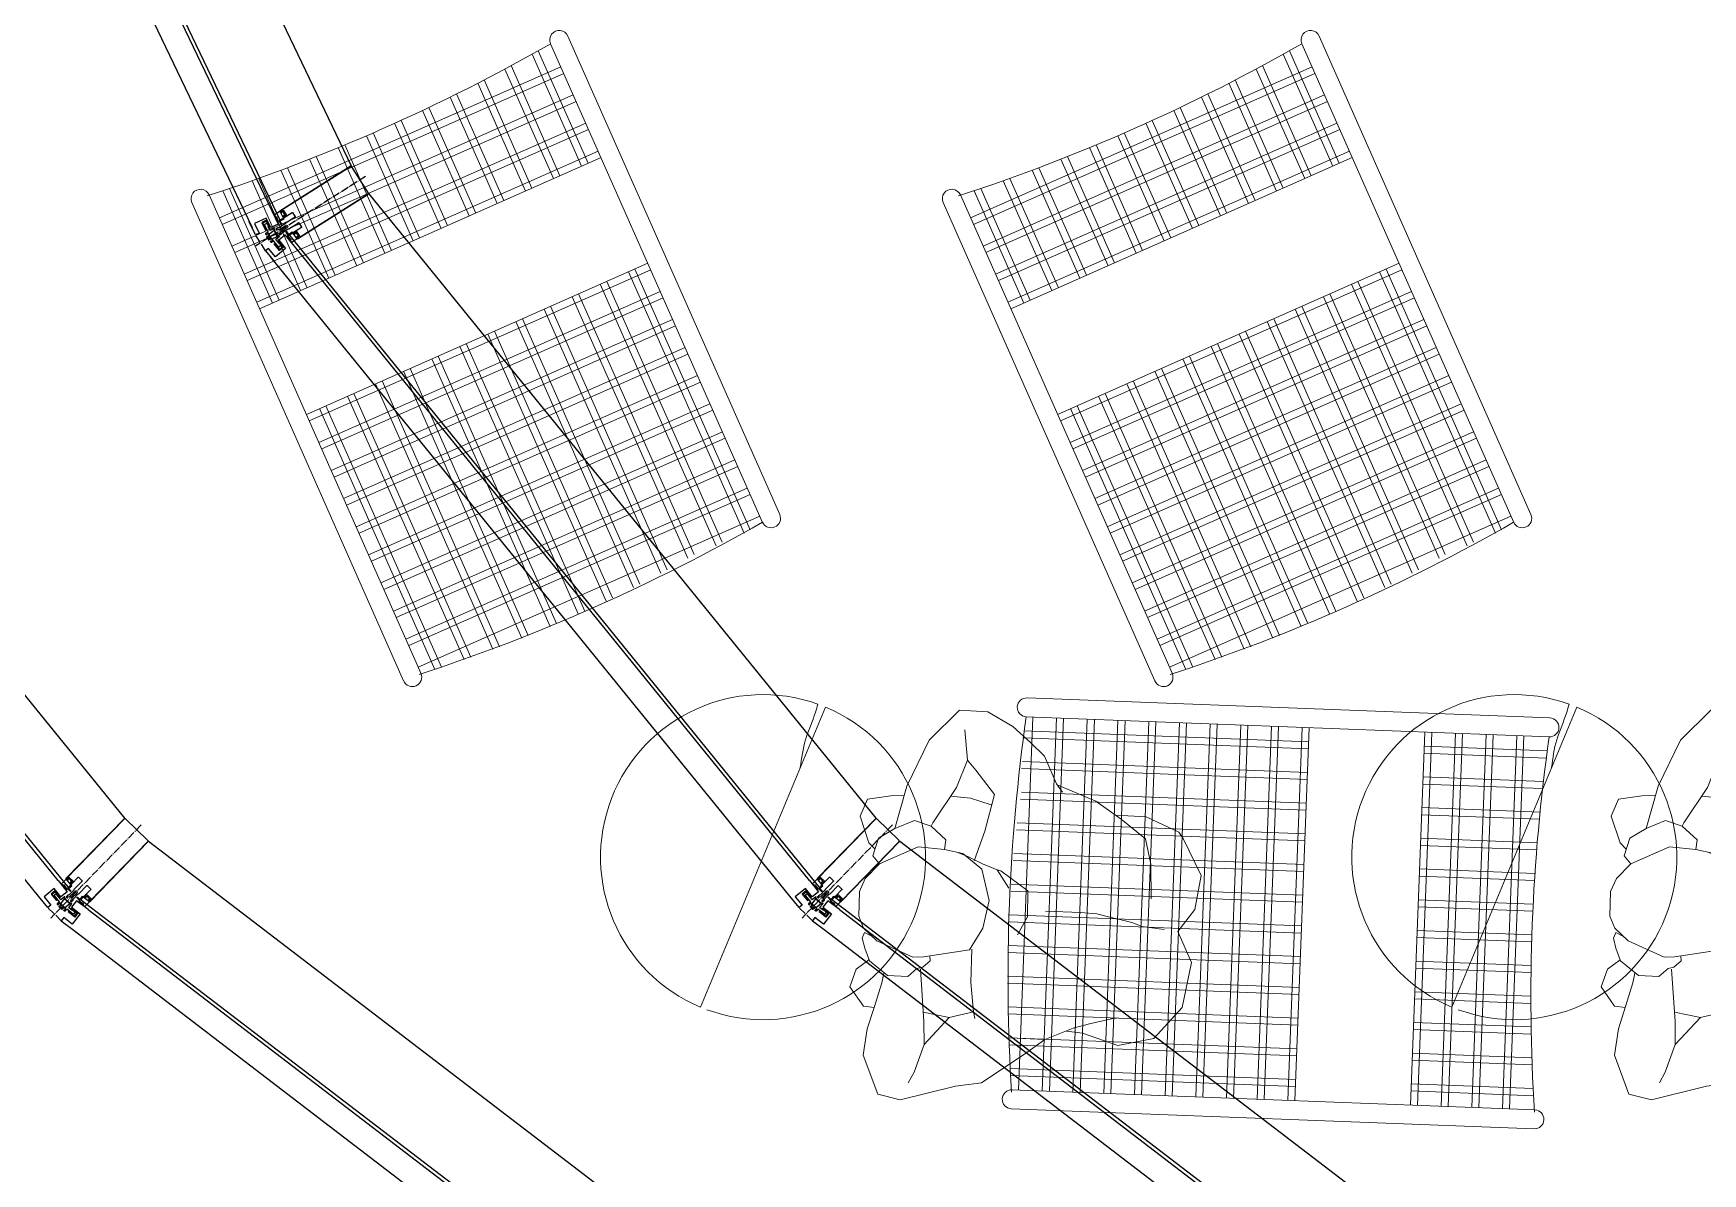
# Model space of a CAD drawing. Header units: millimetres. Extents: x 5429406 to 5440208, y -620941 to -619789.
# Drawn here: x 5429870.4 to 5430127.2, y -620697.6 to -620522.2 of the extents above; entities that cross this region are included whole.
import ezdxf

# ---------------------------------------------------------------- set-up
doc = ezdxf.new("R2010")
doc.units = ezdxf.units.MM
doc.header["$LTSCALE"] = 0.05
doc.linetypes.add('ACAD_ISO04W100', pattern=[30, 24, -3, 0, -3])
for name, color, linetype in [('aksoy_aks', 1, 'ACAD_ISO04W100'), ('aksoy_aksesuar', 31, 'Continuous'), ('aksoy_cam', 4, 'Continuous'), ('aksoy_profil', 40, 'Continuous'), ('N_Kes-Profil', 52, 'Continuous'), ('N_Mlz-Fitil', 10, 'Continuous')]:
    doc.layers.add(name, color=color, linetype=linetype)
for name, color, linetype, lineweight in [('aksoy_bant', 1, 'Continuous', 5), ('TEFRIS', 251, 'Continuous', 9), ('tefriş', 45, 'Continuous', 18)]:
    doc.layers.add(name, color=color, linetype=linetype, lineweight=lineweight)

# ---------------------------------------------------------------- blocks, each defined once
blk = doc.blocks.new('A$C7E651983')
at = {"layer": 'aksoy_aksesuar'}
for p, q in [((-14.8, 4.3), (-14.8, 0.5)), ((-9.8, 4.6), (-14.5, 4.6)), ((-14.5, 0.2), (-1.9, 0.2)), ((-9.1, 4.1), (-9.4, 4.5)), ((-2.9, 4.1), (-9.1, 4.1)), ((-2.7, 11.3), (-2.7, 4.3)), ((-2.1, 11.5), (-2.5, 11.5)), ((-1.9, 10.9), (-1.9, 11.3)), ((9.3, 10.7), (-1.7, 10.7)), ((-1.7, 0), (-1.7, -4)), ((-0.2, -3.1), (-0.2, 0)), ((0, 0.2), (7.6, 0.2)), ((7.8, 0), (7.8, -3.1)), ((9.3, -4), (9.3, 0)), ((9.5, 11.3), (9.5, 10.9)), ((9.5, 0.2), (10.1, 0.2)), ((10.1, 11.5), (9.7, 11.5)), ((10.3, 0.4), (10.3, 11.3)), ((-1.4, -4.3), (-1.2, -4.3)), ((-1.2, -4.3), (0.3, -4.3)), ((0.6, -3.1), (-0.2, -3.1)), ((0.6, -4), (0.6, -3.1)), ((7.8, -3.1), (7, -3.1)), ((7, -3.1), (7, -4)), ((7.3, -4.3), (8.8, -4.3)), ((8.8, -4.3), (9, -4.3))]:
    blk.add_line(p, q, dxfattribs=at)
for centre, radius, start, end in [((-14.5, 4.3), 0.3, 90, 180), ((-14.5, 0.5), 0.3, 180, 270), ((-9.8, 4.1), 0.5, 45, 90), ((-2.9, 4.3), 0.2, 270, 0), ((-2.5, 11.3), 0.2, 90, 180), ((-2.1, 11.3), 0.2, 0, 90), ((-1.7, 10.9), 0.2, 180, 270), ((-1.9, 0), 0.2, 0, 90), ((0, 0), 0.2, 90, 180), ((7.6, 0), 0.2, 0, 90), ((9.3, 10.9), 0.2, 270, 0), ((9.5, 0), 0.2, 90, 180), ((9.7, 11.3), 0.2, 90, 180), ((10.1, 11.3), 0.2, 0, 90), ((10.1, 0.4), 0.2, 270, 0), ((-1.4, -4), 0.3, 180, 270), ((0.3, -4), 0.3, 270, 0), ((7.3, -4), 0.3, 180, 270), ((9, -4), 0.3, 270, 0)]:
    blk.add_arc(centre, radius, start, end, dxfattribs=at)
blk = doc.blocks.new('A$C1CF42471')
at = {"layer": 'aksoy_bant', "elevation": 0}
for points in [[(16.5, -9.3), (5, -12.9), (4.7, -11.9), (16.2, -8.4)], [(13.7, -17.5), (6.1, -19.8), (5.8, -18.9), (13.4, -16.6)]]:
    blk.add_lwpolyline(points, close=True, dxfattribs=at)
at = {"layer": 'aksoy_cam'}
blk.add_lwpolyline([(21.5, 6.6), (0, 0), (3.8, -12.2), (19.5, -7.3), (25.4, -26.4), (9.7, -31.3), (11.4, -37), (32.9, -30.4)], dxfattribs=at)
at = {"layer": 'N_Kes-Profil', "elevation": 0}
blk.add_lwpolyline([(15.8, -10.6), (4.4, -14.1), (4.1, -13.1), (16.5, -9.3), (18.8, -16.9), (6.4, -20.8), (6.1, -19.8), (17.6, -16.3)], close=True, dxfattribs=at)
at = {"layer": 'aksoy_cam', "extrusion": (0, 0, -1), "zscale": -0.9999999999999998, "rotation": 342.8183150884626}
blk.add_blockref('A$C7E651983', (0.1, -20.7), dxfattribs=at)
blk = doc.blocks.new('insanplanoturan2')
for p, q in [((-4.35, 28), (-8.09, 30.21)), ((-1.54, 25.72), (-5.35, 20.45)), ((-3.59, 26.87), (-4.35, 28)), ((1.11, 27.39), (-1.54, 25.72)), ((3.27, 27.84), (1.11, 27.39)), ((7, 27.12), (3.27, 27.84)), ((8.63, 26), (7, 27.12)), ((10.14, 23.59), (8.63, 26)), ((10.17, 25.88), (9.26, 25.73)), ((9.26, 25.73), (9.56, 24.52)), ((11.6, 25.19), (10.17, 25.88)), ((13.24, 24.16), (15.05, 25.76)), ((15.05, 25.76), (17.91, 26.13)), ((17.91, 26.13), (20.4, 23.48)), ((11.39, 17.65), (10.14, 23.59)), ((13.37, 24.07), (11.6, 25.19)), ((14.98, 20.87), (13.37, 24.07)), ((20.4, 23.48), (20.2, 21.81)), ((14.48, 17.79), (14.98, 20.87)), ((16.27, 21.48), (14.74, 21.5)), ((14.98, 20.87), (14.98, 20.87)), ((20.07, 21.81), (16.27, 21.48)), ((23.66, 22.17), (20.07, 21.81)), ((27.76, 21.89), (23.66, 22.17)), ((33.11, 18.44), (27.76, 21.89)), ((-27.28, 18.74), (-27.93, 14.41)), ((-27.28, 18.74), (-27.28, 18.74)), ((-5.35, 20.45), (-5.85, 16.43)), ((33.27, 14.87), (33.11, 18.44)), ((-19.98, 15.91), (-24.48, 17.29)), ((-18.79, 14.34), (-19.98, 15.91)), ((-14.03, 17.26), (-14.37, 14.2)), ((-5.85, 16.43), (-5.83, 13.53)), ((8.41, 9.37), (10.99, 16.09)), ((10.99, 16.09), (11.39, 17.65)), ((11.39, 14.95), (12.59, 15.84)), ((12.59, 15.84), (12.97, 16.66)), ((12.94, 16.13), (20.72, 13.88)), ((12.97, 16.66), (14.48, 17.79)), ((-27.93, 14.41), (-26.55, 10.2)), ((-15.71, 10.73), (-18.79, 14.34)), ((-14.37, 14.2), (-14.05, 10.87)), ((-5.85, 14.49), (-5.54, 12.71)), ((-5.83, 13.53), (-4.08, 10.14)), ((11.39, 14.95), (10.64, 15.16)), ((19.31, 14.28), (19.29, 10.2)), ((19.29, 10.2), (24.16, 13.11)), ((20.72, 13.88), (24.16, 13.11)), ((24.16, 13.11), (28.65, 13.7)), ((28.65, 13.7), (30.45, 14.23)), ((29.4, 7.03), (33.27, 14.87)), ((-15.71, 10.73), (-9.91, 10.95)), ((-9.91, 10.95), (-5.08, 11.6)), ((-5.54, 12.71), (-4.92, 10.26)), ((-26.55, 10.2), (-24.71, 6.99)), ((-4.92, 10.26), (-4.51, 7.82)), ((-4.51, 7.82), (-2.1, 5.49)), ((-4.51, 7.82), (-4.46, 7.27)), ((-4.08, 10.14), (0.35, 8.04)), ((0.35, 8.04), (4.73, 8.08)), ((4.73, 8.08), (8.41, 9.37)), ((8.28, 9.05), (13.28, 8.1)), ((13.28, 8.1), (17.61, 6.77)), ((17.61, 6.77), (19.29, 10.2)), ((-24.71, 6.99), (-23.11, 4.46)), ((-4.46, 7.27), (-2.36, 2.53)), ((17.61, 6.77), (18.58, 6.35)), ((28.03, 3.22), (29.4, 7.03)), ((-23.11, 4.46), (-19.37, 1.75)), ((1.56, 1.75), (4.62, 2.65)), ((22.01, -2.61), (28.03, 3.22)), ((-19.37, 1.75), (-18.3, 0.57)), ((-19.26, 1.62), (-18.03, -4.75)), ((-2.36, 2.53), (1.56, 1.75)), ((0.13, -0.8), (-0.81, -6.09)), ((20, -1.56), (19.46, -4.88)), ((-18.03, -4.75), (-16.17, -9.13)), ((19.46, -4.88), (16.82, -8.79)), ((19.46, -4.88), (22.01, -2.61)), ((-0.81, -6.09), (-1.17, -8.58)), ((-16.62, -8.22), (-17.35, -12.82)), ((-16.17, -9.13), (-14.03, -13.42)), ((-1.17, -8.58), (-1.05, -10.85)), ((16.82, -8.79), (15.63, -11.06)), ((17.24, -10.34), (17.46, -7.85)), ((-17.35, -12.82), (-16.11, -18.21)), ((-1.05, -10.85), (-1.05, -12.66)), ((-1.05, -12.66), (-1.01, -14.11)), ((15.63, -11.06), (14.16, -14.24)), ((17.93, -16.07), (17.24, -10.34)), ((-14.03, -13.42), (-10.4, -15.06)), ((-10.4, -15.06), (-5.21, -16.27)), ((-1.01, -14.11), (-0.73, -15.8)), ((14.16, -14.24), (13.76, -15.31)), ((-0.73, -15.8), (-0.99, -19.23)), ((15.74, -21.26), (17.93, -16.07)), ((-16.11, -18.21), (-15.32, -19.11)), ((-15.32, -19.11), (-10.35, -22.99)), ((-10.35, -22.99), (-5, -23.15)), ((-5, -23.15), (-1.15, -21.36)), ((-1.15, -21.36), (3.07, -24.4)), ((10.13, -24.5), (15.74, -21.26)), ((3.07, -24.4), (10.13, -24.5))]:
    blk.add_line(p, q)
for points in [[(-8.09, 30.21), (-10.88, 29.66), (-12.15, 26.27), (-12.64, 24.24)], [(-1.54, 25.72), (-2.54, 26.97), (-5.37, 26.69), (-7.35, 24.57), (-9.19, 21.89), (-8.9, 19.21), (-7.35, 16.52), (-5.85, 16.43)], [(-27.28, 18.74), (-21.76, 22.31), (-14.13, 24.15), (-7.35, 24.57)], [(-19.98, 15.91), (-15.55, 16.66), (-9.47, 19.07), (-8.9, 19.21)]]:
    blk.add_lwpolyline(points)
blk = doc.blocks.new('xccxc')
at = {"rotation": 180}
blk.add_blockref('insanplanoturan2', (220488.91, -31825.14), dxfattribs=at)

msp = doc.modelspace()

# ---------------------------------------------------------------- linework, layer by layer
at = {"color": 8, "transparency": 33554541}
for p, q in [((5429908.32, -620549.55), (5429908.31, -620549.54)), ((5429908.32, -620549.55), (5429908.31, -620549.54)), ((5429908.32, -620549.55), (5429908.34, -620549.53)), ((5429908.32, -620549.55), (5429908.34, -620549.53)), ((5429908.32, -620549.55), (5429908.32, -620549.54)), ((5429908.32, -620549.55), (5429908.32, -620549.54)), ((5429908.33, -620549.57), (5429908.32, -620549.55)), ((5429908.33, -620549.57), (5429908.32, -620549.55)), ((5429875.42, -620652.25), (5429875.4, -620652.25)), ((5429875.42, -620652.25), (5429875.4, -620652.25)), ((5429875.41, -620652.25), (5429875.43, -620652.22)), ((5429875.41, -620652.25), (5429875.43, -620652.22)), ((5429875.41, -620652.25), (5429875.41, -620652.24)), ((5429875.41, -620652.25), (5429875.41, -620652.24)), ((5429875.43, -620652.27), (5429875.41, -620652.25)), ((5429875.43, -620652.27), (5429875.41, -620652.25)), ((5429990.98, -620652.25), (5429990.97, -620652.25)), ((5429990.98, -620652.25), (5429990.97, -620652.25)), ((5429990.98, -620652.25), (5429991, -620652.22)), ((5429990.98, -620652.25), (5429991, -620652.22)), ((5429990.98, -620652.25), (5429990.98, -620652.24)), ((5429990.98, -620652.25), (5429990.98, -620652.24)), ((5429991, -620652.27), (5429990.98, -620652.25)), ((5429991, -620652.27), (5429990.98, -620652.25)), ((5429878.97, -620655.71), (5429879, -620655.73)), ((5429878.99, -620655.73), (5429879, -620655.73)), ((5429879, -620655.73), (5429879.02, -620655.71)), ((5429879, -620655.72), (5429879, -620655.74)), ((5429994.54, -620655.71), (5429994.56, -620655.73)), ((5429994.55, -620655.73), (5429994.57, -620655.73)), ((5429994.56, -620655.73), (5429994.58, -620655.71)), ((5429994.56, -620655.72), (5429994.56, -620655.74))]:
    msp.add_line(p, q, dxfattribs=at)
for centre in [(5429908.32, -620549.55), (5429908.32, -620549.55), (5429875.41, -620652.25), (5429875.41, -620652.25), (5429990.98, -620652.25), (5429990.98, -620652.25), (5429879, -620655.73), (5429994.56, -620655.73)]:
    msp.add_circle(centre, 0.005, dxfattribs=at)
at = {"layer": 'aksoy_aks', "transparency": 33554541}
for p, q in [((5429921.48, -620544.17), (5429904.61, -620554.86)), ((5429886.96, -620643.95), (5429873.04, -620658.27)), ((5430002.52, -620643.95), (5429988.61, -620658.27))]:
    msp.add_line(p, q, dxfattribs=at)
at = {"layer": 'aksoy_aks', "color": 8, "transparency": 33554541}
for p, q in [((5429906.09, -620555.63), (5429904.54, -620553.18)), ((5429874.66, -620658.68), (5429872.59, -620656.66)), ((5429990.23, -620658.68), (5429988.15, -620656.66))]:
    msp.add_line(p, q, dxfattribs=at)
at = {"layer": 'aksoy_cam', "transparency": 33554541}
for p, q in [((5429852.78, -620436.15), (5429907.07, -620549.48)), ((5429849.29, -620437.82), (5429904, -620552.05)), ((5429874.18, -620652.47), (5429794.95, -620554.93)), ((5429989.74, -620652.47), (5429910.52, -620554.93)), ((5429871.17, -620654.92), (5429791.31, -620556.6)), ((5429986.73, -620654.92), (5429906.88, -620556.6)), ((5429878.81, -620656.97), (5429978.61, -620733.33)), ((5429994.37, -620656.97), (5430094.17, -620733.33)), ((5429876.45, -620660.05), (5429977.04, -620737.02)), ((5429992.02, -620660.05), (5430092.61, -620737.02))]:
    msp.add_line(p, q, dxfattribs=at)
at = {"layer": 'aksoy_profil', "transparency": 33554541}
for points in [[(5429865.83, -620430.98), (5429919.27, -620542.55), (5429908.3, -620549.5), (5429908.9, -620550.76), (5429908.36, -620551.02), (5429852.39, -620434.17), (5429852.93, -620433.91), (5429853.54, -620435.17)], [(5429884.43, -620642.89), (5429806.43, -620546.86), (5429795.46, -620553.81), (5429794.58, -620552.72), (5429794.11, -620553.1), (5429875.8, -620653.67), (5429876.26, -620653.29), (5429875.38, -620652.21)], [(5430000, -620642.89), (5429922, -620546.86), (5429911.02, -620553.81), (5429910.14, -620552.72), (5429909.68, -620553.1), (5429991.36, -620653.67), (5429991.83, -620653.29), (5429990.94, -620652.21)], [(5429888.09, -620646.44), (5429986.34, -620721.62), (5429979.71, -620732.79), (5429980.82, -620733.64), (5429980.46, -620734.12), (5429877.56, -620655.39), (5429877.92, -620654.91), (5429879.04, -620655.76)], [(5430003.65, -620646.44), (5430101.9, -620721.62), (5430095.28, -620732.79), (5430096.39, -620733.64), (5430096.02, -620734.12), (5429993.13, -620655.39), (5429993.49, -620654.91), (5429994.6, -620655.76)]]:
    msp.add_lwpolyline(points, close=True, dxfattribs=at)
at = {"layer": 'N_Kes-Profil', "transparency": 33554541}
for points in [[(5429908.15, -620552.09, -0.267949), (5429908.12, -620552.09), (5429908.04, -620552.05, 0.267949), (5429908.01, -620552.05), (5429907.7, -620552.25, 0.414214), (5429907.69, -620552.29), (5429907.75, -620552.39, 0.198912), (5429907.77, -620552.4), (5429907.84, -620552.42, 0.249568), (5429907.87, -620552.41, 0.414214), (5429907.88, -620552.37), (5429907.85, -620552.33, -0.414214), (5429907.86, -620552.28), (5429907.95, -620552.23), (5429908.18, -620552.35, 0.267949), (5429908.21, -620552.35), (5429908.29, -620552.3), (5429908.3, -620552.26), (5429908.34, -620552.27), (5429908.42, -620552.21), (5429908.43, -620552.17), (5429908.47, -620552.18), (5429908.56, -620552.13), (5429908.57, -620552.09), (5429908.61, -620552.1), (5429908.69, -620552.04), (5429908.7, -620552), (5429908.74, -620552.01), (5429908.82, -620551.96), (5429908.83, -620551.92), (5429908.88, -620551.93), (5429908.96, -620551.87), (5429908.97, -620551.83), (5429909.01, -620551.84), (5429909.09, -620551.79), (5429909.1, -620551.75), (5429909.14, -620551.76), (5429909.22, -620551.71, -1.018263), (5429909.41, -620552.04), (5429909.41, -620552.08), (5429909.36, -620552.07), (5429909.28, -620552.12), (5429909.27, -620552.16), (5429909.23, -620552.15), (5429909.15, -620552.21), (5429909.14, -620552.25), (5429909.1, -620552.24), (5429909.01, -620552.29), (5429909, -620552.33), (5429908.96, -620552.32), (5429908.88, -620552.38), (5429908.87, -620552.42), (5429908.83, -620552.41), (5429908.74, -620552.46), (5429908.73, -620552.5), (5429908.69, -620552.49), (5429908.61, -620552.55), (5429908.6, -620552.59), (5429908.56, -620552.58), (5429908.47, -620552.63), (5429908.47, -620552.67), (5429908.42, -620552.66), (5429908.4, -620552.68), (5429908.41, -620552.95), (5429908.32, -620553.01, -0.414214), (5429908.28, -620553), (5429908.25, -620552.96, 0.414214), (5429908.21, -620552.95, 0.26896), (5429908.19, -620552.97), (5429908.18, -620553.05, 0.198912), (5429908.18, -620553.07), (5429908.24, -620553.17, 0.414214), (5429908.28, -620553.18), (5429908.6, -620552.98, 0.267949), (5429908.61, -620552.95), (5429908.61, -620552.86, -0.267949), (5429908.62, -620552.83), (5429909.57, -620552.23, -0.414214), (5429909.6, -620552.24), (5429909.61, -620552.25, 0.414214), (5429909.64, -620552.26), (5429911.16, -620551.29, -0.414214), (5429911.21, -620551.3), (5429911.63, -620551.97, -0.414214), (5429911.62, -620552.01), (5429910.4, -620552.78, 0.414214), (5429910.39, -620552.82), (5429910.49, -620552.98, 0.198912), (5429910.51, -620553), (5429910.58, -620553.01, 0.198912), (5429910.61, -620553.01, 0.501408), (5429910.62, -620552.96), (5429910.57, -620552.89, -0.414214), (5429910.58, -620552.85), (5429910.85, -620552.67, -0.414214), (5429910.9, -620552.68), (5429911.32, -620553.35, -0.414214), (5429911.31, -620553.39), (5429911.04, -620553.56, -0.414214), (5429911, -620553.55), (5429910.95, -620553.48, 0.414214), (5429910.91, -620553.47, 0.26896), (5429910.89, -620553.49), (5429910.87, -620553.56, 0.198912), (5429910.88, -620553.59), (5429910.98, -620553.75, 0.414214), (5429911.02, -620553.75), (5429921.89, -620546.87, 0.414214), (5429921.92, -620546.73), (5429919.35, -620542.68, 0.414214), (5429919.22, -620542.65), (5429908.34, -620549.53, 0.407095), (5429908.33, -620549.57), (5429908.43, -620549.73, 0.198912), (5429908.45, -620549.74), (5429908.52, -620549.76, 0.198912), (5429908.55, -620549.76, 0.501408), (5429908.56, -620549.71), (5429908.52, -620549.63, -0.414214), (5429908.52, -620549.59), (5429908.79, -620549.42, -0.414214), (5429908.84, -620549.43), (5429909.26, -620550.1, -0.414214), (5429909.25, -620550.14), (5429908.98, -620550.31, -0.414214), (5429908.94, -620550.3), (5429908.89, -620550.23, 0.414214), (5429908.85, -620550.22, 0.26896), (5429908.83, -620550.24), (5429908.81, -620550.31, 0.198912), (5429908.82, -620550.33), (5429908.92, -620550.49, 0.414214), (5429908.96, -620550.5), (5429910.17, -620549.73, -0.414214), (5429910.22, -620549.74), (5429910.64, -620550.41, -0.414214), (5429910.63, -620550.45), (5429909.1, -620551.42, 0.702574), (5429909.1, -620551.45, -0.557595), (5429909.1, -620551.49)], [(5429875.84, -620654.76, -0.267949), (5429875.81, -620654.77), (5429875.72, -620654.74, 0.267949), (5429875.69, -620654.75), (5429875.44, -620655.02, 0.414214), (5429875.44, -620655.06), (5429875.52, -620655.14, 0.198912), (5429875.54, -620655.15), (5429875.62, -620655.15, 0.249568), (5429875.64, -620655.14, 0.414214), (5429875.64, -620655.09), (5429875.61, -620655.06, -0.414214), (5429875.61, -620655.02), (5429875.68, -620654.94), (5429875.93, -620655, 0.267949), (5429875.96, -620654.99), (5429876.02, -620654.93), (5429876.02, -620654.89), (5429876.07, -620654.89), (5429876.13, -620654.82), (5429876.13, -620654.77), (5429876.18, -620654.77), (5429876.24, -620654.7), (5429876.24, -620654.66), (5429876.29, -620654.66), (5429876.36, -620654.59), (5429876.36, -620654.55), (5429876.4, -620654.55), (5429876.47, -620654.47), (5429876.47, -620654.43), (5429876.51, -620654.43), (5429876.58, -620654.36), (5429876.58, -620654.32), (5429876.62, -620654.32), (5429876.69, -620654.25), (5429876.69, -620654.2), (5429876.73, -620654.2), (5429876.79, -620654.14, -1.018263), (5429877.06, -620654.41), (5429877.06, -620654.45), (5429877.02, -620654.45), (5429876.95, -620654.52), (5429876.95, -620654.57), (5429876.91, -620654.57), (5429876.84, -620654.64), (5429876.84, -620654.68), (5429876.79, -620654.68), (5429876.73, -620654.75), (5429876.73, -620654.8), (5429876.68, -620654.8), (5429876.61, -620654.87), (5429876.62, -620654.91), (5429876.57, -620654.91), (5429876.5, -620654.98), (5429876.5, -620655.02), (5429876.46, -620655.02), (5429876.39, -620655.1), (5429876.39, -620655.14), (5429876.35, -620655.14), (5429876.28, -620655.21), (5429876.28, -620655.25), (5429876.24, -620655.25), (5429876.22, -620655.27), (5429876.3, -620655.54), (5429876.22, -620655.61, -0.414214), (5429876.18, -620655.62), (5429876.14, -620655.58, 0.414214), (5429876.1, -620655.58, 0.26896), (5429876.09, -620655.61), (5429876.09, -620655.68, 0.198912), (5429876.1, -620655.7), (5429876.18, -620655.79, 0.414214), (5429876.23, -620655.78), (5429876.48, -620655.52, 0.267949), (5429876.49, -620655.49), (5429876.47, -620655.4, -0.267949), (5429876.47, -620655.37), (5429877.26, -620654.56, -0.414214), (5429877.29, -620654.56), (5429877.3, -620654.58, 0.414214), (5429877.33, -620654.58), (5429878.59, -620653.28, -0.414214), (5429878.63, -620653.28), (5429879.2, -620653.83, -0.414214), (5429879.2, -620653.87), (5429878.19, -620654.91, 0.414214), (5429878.19, -620654.95), (5429878.33, -620655.08, 0.198912), (5429878.35, -620655.09), (5429878.42, -620655.09, 0.198912), (5429878.44, -620655.08, 0.501408), (5429878.45, -620655.03), (5429878.38, -620654.97, -0.414214), (5429878.38, -620654.93), (5429878.61, -620654.7, -0.414214), (5429878.65, -620654.7), (5429879.22, -620655.25, -0.414214), (5429879.22, -620655.29), (5429878.99, -620655.52, -0.414214), (5429878.95, -620655.52), (5429878.89, -620655.46, 0.414214), (5429878.84, -620655.46, 0.26896), (5429878.83, -620655.48), (5429878.83, -620655.56, 0.198912), (5429878.84, -620655.58), (5429878.97, -620655.71, 0.414214), (5429879.02, -620655.71), (5429887.98, -620646.48, 0.414214), (5429887.98, -620646.34), (5429884.54, -620642.99, 0.414214), (5429884.4, -620642.99), (5429875.43, -620652.23, 0.407095), (5429875.43, -620652.27), (5429875.57, -620652.4, 0.198912), (5429875.59, -620652.41), (5429875.66, -620652.41, 0.198912), (5429875.68, -620652.4, 0.501408), (5429875.69, -620652.35), (5429875.62, -620652.29, -0.414214), (5429875.62, -620652.24), (5429875.85, -620652.01, -0.414214), (5429875.89, -620652.01), (5429876.45, -620652.56, -0.414214), (5429876.45, -620652.61), (5429876.23, -620652.84, -0.414214), (5429876.19, -620652.84), (5429876.12, -620652.77, 0.414214), (5429876.08, -620652.77, 0.26896), (5429876.07, -620652.8), (5429876.07, -620652.87, 0.198912), (5429876.08, -620652.9), (5429876.21, -620653.03, 0.414214), (5429876.26, -620653.03), (5429877.26, -620651.99, -0.414214), (5429877.3, -620651.99), (5429877.87, -620652.54, -0.414214), (5429877.87, -620652.59), (5429876.61, -620653.88, 0.702574), (5429876.62, -620653.92, -0.557595), (5429876.63, -620653.95)], [(5429991.41, -620654.76, -0.267949), (5429991.38, -620654.77), (5429991.29, -620654.74, 0.267949), (5429991.26, -620654.75), (5429991, -620655.02, 0.414214), (5429991, -620655.06), (5429991.09, -620655.14, 0.198912), (5429991.11, -620655.15), (5429991.18, -620655.15, 0.249568), (5429991.21, -620655.14, 0.414214), (5429991.21, -620655.09), (5429991.17, -620655.06, -0.414214), (5429991.17, -620655.02), (5429991.25, -620654.94), (5429991.5, -620655, 0.267949), (5429991.53, -620654.99), (5429991.59, -620654.93), (5429991.59, -620654.89), (5429991.63, -620654.89), (5429991.7, -620654.82), (5429991.7, -620654.77), (5429991.74, -620654.77), (5429991.81, -620654.7), (5429991.81, -620654.66), (5429991.85, -620654.66), (5429991.92, -620654.59), (5429991.92, -620654.55), (5429991.96, -620654.55), (5429992.03, -620654.47), (5429992.03, -620654.43), (5429992.07, -620654.43), (5429992.14, -620654.36), (5429992.14, -620654.32), (5429992.19, -620654.32), (5429992.25, -620654.25), (5429992.25, -620654.2), (5429992.3, -620654.2), (5429992.36, -620654.14, -1.018263), (5429992.62, -620654.41), (5429992.62, -620654.45), (5429992.58, -620654.45), (5429992.51, -620654.52), (5429992.51, -620654.57), (5429992.47, -620654.57), (5429992.4, -620654.64), (5429992.4, -620654.68), (5429992.36, -620654.68), (5429992.29, -620654.75), (5429992.29, -620654.8), (5429992.25, -620654.8), (5429992.18, -620654.87), (5429992.18, -620654.91), (5429992.14, -620654.91), (5429992.07, -620654.98), (5429992.07, -620655.02), (5429992.03, -620655.02), (5429991.96, -620655.1), (5429991.96, -620655.14), (5429991.92, -620655.14), (5429991.85, -620655.21), (5429991.85, -620655.25), (5429991.81, -620655.25), (5429991.79, -620655.27), (5429991.86, -620655.54), (5429991.79, -620655.61, -0.414214), (5429991.75, -620655.62), (5429991.71, -620655.58, 0.414214), (5429991.67, -620655.58, 0.26896), (5429991.65, -620655.61), (5429991.66, -620655.68, 0.198912), (5429991.66, -620655.7), (5429991.75, -620655.79, 0.414214), (5429991.79, -620655.78), (5429992.05, -620655.52, 0.267949), (5429992.06, -620655.49), (5429992.03, -620655.4, -0.267949), (5429992.04, -620655.37), (5429992.82, -620654.56, -0.414214), (5429992.85, -620654.56), (5429992.87, -620654.58, 0.414214), (5429992.89, -620654.58), (5429994.15, -620653.28, -0.414214), (5429994.19, -620653.28), (5429994.76, -620653.83, -0.414214), (5429994.76, -620653.87), (5429993.76, -620654.91, 0.414214), (5429993.76, -620654.95), (5429993.89, -620655.08, 0.198912), (5429993.92, -620655.09), (5429993.99, -620655.09, 0.198912), (5429994.01, -620655.08, 0.501408), (5429994.01, -620655.03), (5429993.95, -620654.97, -0.414214), (5429993.95, -620654.93), (5429994.17, -620654.7, -0.414214), (5429994.22, -620654.7), (5429994.78, -620655.25, -0.414214), (5429994.78, -620655.29), (5429994.56, -620655.52, -0.414214), (5429994.52, -620655.52), (5429994.45, -620655.46, 0.414214), (5429994.41, -620655.46, 0.26896), (5429994.4, -620655.48), (5429994.4, -620655.56, 0.198912), (5429994.41, -620655.58), (5429994.54, -620655.71, 0.414214), (5429994.58, -620655.71), (5430003.55, -620646.48, 0.414214), (5430003.55, -620646.34), (5430000.11, -620642.99, 0.414214), (5429999.96, -620642.99), (5429991, -620652.23, 0.407095), (5429991, -620652.27), (5429991.13, -620652.4, 0.198912), (5429991.15, -620652.41), (5429991.23, -620652.41, 0.198912), (5429991.25, -620652.4, 0.501408), (5429991.25, -620652.35), (5429991.19, -620652.29, -0.414214), (5429991.19, -620652.24), (5429991.41, -620652.01, -0.414214), (5429991.45, -620652.01), (5429992.02, -620652.56, -0.414214), (5429992.02, -620652.61), (5429991.8, -620652.84, -0.414214), (5429991.76, -620652.84), (5429991.69, -620652.77, 0.414214), (5429991.65, -620652.77, 0.26896), (5429991.63, -620652.8), (5429991.64, -620652.87, 0.198912), (5429991.64, -620652.9), (5429991.78, -620653.03, 0.414214), (5429991.82, -620653.03), (5429992.83, -620651.99, -0.414214), (5429992.87, -620651.99), (5429993.43, -620652.54, -0.414214), (5429993.43, -620652.59), (5429992.18, -620653.88, 0.702574), (5429992.18, -620653.92, -0.557595), (5429992.19, -620653.95)]]:
    msp.add_lwpolyline(points, format="xyb", close=True, dxfattribs=at)
at = {"layer": 'N_Mlz-Fitil', "transparency": 33554541}
for points in [[(5429908.1, -620551.05, -0.405243), (5429908.17, -620551.06), (5429908.5, -620551.56, 0.969739), (5429908.59, -620551.51), (5429908.28, -620550.99, -0.405243), (5429908.3, -620550.92), (5429908.91, -620550.53, 0.414214), (5429908.92, -620550.49), (5429908.85, -620550.39), (5429908.77, -620550.31, -0.493145), (5429908.77, -620550.26), (5429908.89, -620550.19, -0.388879), (5429908.92, -620550.2), (5429908.93, -620550.22, 0.63707), (5429908.99, -620550.21), (5429909.02, -620550.04, 0.24542), (5429909.01, -620550, -0.08886), (5429908.82, -620549.7, 0.24542), (5429908.79, -620549.67), (5429908.62, -620549.63, 0.63707), (5429908.59, -620549.67), (5429908.6, -620549.7, -0.388879), (5429908.59, -620549.73), (5429908.48, -620549.8, -0.493145), (5429908.43, -620549.78), (5429908.4, -620549.68, 0.065543), (5429908.4, -620549.67), (5429908.33, -620549.57, 0.414214), (5429908.29, -620549.56), (5429907.48, -620550.07), (5429907.39, -620550.08, 0.719515), (5429907.38, -620550.12), (5429907.48, -620550.18), (5429907.56, -620550.32, 0.043809), (5429907.89, -620550.93, 1.011469), (5429907.98, -620550.88, -0.097794), (5429907.75, -620550.4, -0.52267), (5429907.77, -620550.38, -0.386536), (5429907.82, -620550.43, 0.128678), (5429907.99, -620550.86, -0.414214), (5429907.97, -620550.95), (5429907.95, -620550.96, 0.414214), (5429907.94, -620551), (5429907.99, -620551.08, 0.414214), (5429908.03, -620551.09)], [(5429909.54, -620553.33, 0.405243), (5429909.56, -620553.26), (5429909.25, -620552.74, -0.969739), (5429909.34, -620552.69), (5429909.67, -620553.19, 0.405243), (5429909.74, -620553.2), (5429910.35, -620552.82, -0.414214), (5429910.39, -620552.82), (5429910.46, -620552.93), (5429910.49, -620553.04, 0.493145), (5429910.54, -620553.05), (5429910.65, -620552.98, 0.388879), (5429910.66, -620552.95), (5429910.65, -620552.93, -0.63707), (5429910.68, -620552.88), (5429910.85, -620552.92, -0.24542), (5429910.88, -620552.95, 0.08886), (5429911.07, -620553.25, -0.24542), (5429911.08, -620553.29), (5429911.05, -620553.46, -0.63707), (5429910.99, -620553.47), (5429910.97, -620553.45, 0.388879), (5429910.95, -620553.44), (5429910.83, -620553.52, 0.493145), (5429910.83, -620553.56), (5429910.91, -620553.64, -0.065543), (5429910.91, -620553.64), (5429910.98, -620553.75, -0.414214), (5429910.97, -620553.79), (5429910.16, -620554.3), (5429910.11, -620554.38, -0.719515), (5429910.08, -620554.38), (5429910.06, -620554.26), (5429909.97, -620554.12, -0.043809), (5429909.56, -620553.56, -1.011469), (5429909.64, -620553.5, 0.097794), (5429909.98, -620553.91, 0.52267), (5429910.01, -620553.91, 0.386536), (5429909.98, -620553.84, -0.128678), (5429909.66, -620553.5, 0.414214), (5429909.58, -620553.48), (5429909.55, -620553.5, -0.414214), (5429909.51, -620553.49), (5429909.46, -620553.41, -0.414214), (5429909.47, -620553.37)], [(5429875.55, -620653.76, -0.405243), (5429875.62, -620653.75), (5429876.06, -620654.16, 0.969739), (5429876.13, -620654.09), (5429875.71, -620653.66, -0.405243), (5429875.71, -620653.59), (5429876.21, -620653.07, 0.414214), (5429876.21, -620653.03), (5429876.12, -620652.94), (5429876.03, -620652.89, -0.493145), (5429876.02, -620652.84), (5429876.12, -620652.74, -0.388879), (5429876.14, -620652.74), (5429876.17, -620652.76, 0.63707), (5429876.21, -620652.73), (5429876.21, -620652.56, 0.24542), (5429876.19, -620652.52, -0.08886), (5429875.94, -620652.28, 0.24542), (5429875.9, -620652.26), (5429875.72, -620652.26, 0.63707), (5429875.7, -620652.31), (5429875.72, -620652.33, -0.388879), (5429875.72, -620652.36), (5429875.63, -620652.46, -0.493145), (5429875.58, -620652.45), (5429875.52, -620652.36, 0.065543), (5429875.52, -620652.35), (5429875.43, -620652.27, 0.414214), (5429875.39, -620652.27), (5429874.72, -620652.95), (5429874.63, -620652.98, 0.719515), (5429874.63, -620653.02), (5429874.74, -620653.06), (5429874.86, -620653.17, 0.043809), (5429875.32, -620653.7, 1.011469), (5429875.39, -620653.63, -0.097794), (5429875.06, -620653.21, -0.52267), (5429875.08, -620653.18, -0.386536), (5429875.13, -620653.22, 0.128678), (5429875.4, -620653.6, -0.414214), (5429875.4, -620653.69), (5429875.38, -620653.71, 0.414214), (5429875.38, -620653.75), (5429875.45, -620653.82, 0.414214), (5429875.49, -620653.82)], [(5429991.11, -620653.76, -0.405243), (5429991.18, -620653.75), (5429991.63, -620654.16, 0.969739), (5429991.7, -620654.09), (5429991.28, -620653.66, -0.405243), (5429991.28, -620653.59), (5429991.78, -620653.07, 0.414214), (5429991.78, -620653.03), (5429991.69, -620652.94), (5429991.59, -620652.89, -0.493145), (5429991.59, -620652.84), (5429991.68, -620652.74, -0.388879), (5429991.71, -620652.74), (5429991.73, -620652.76, 0.63707), (5429991.78, -620652.73), (5429991.78, -620652.56, 0.24542), (5429991.76, -620652.52, -0.08886), (5429991.5, -620652.28, 0.24542), (5429991.46, -620652.26), (5429991.29, -620652.26, 0.63707), (5429991.27, -620652.31), (5429991.29, -620652.33, -0.388879), (5429991.29, -620652.36), (5429991.19, -620652.46, -0.493145), (5429991.14, -620652.45), (5429991.09, -620652.36, 0.065543), (5429991.08, -620652.35), (5429991, -620652.27, 0.414214), (5429990.96, -620652.27), (5429990.29, -620652.95), (5429990.2, -620652.98, 0.719515), (5429990.19, -620653.02), (5429990.31, -620653.06), (5429990.42, -620653.17, 0.043809), (5429990.89, -620653.7, 1.011469), (5429990.96, -620653.63, -0.097794), (5429990.63, -620653.21, -0.52267), (5429990.64, -620653.18, -0.386536), (5429990.7, -620653.22, 0.128678), (5429990.97, -620653.6, -0.414214), (5429990.97, -620653.69), (5429990.95, -620653.71, 0.414214), (5429990.95, -620653.75), (5429991.01, -620653.82, 0.414214), (5429991.06, -620653.82)], [(5429877.48, -620655.64, 0.405243), (5429877.48, -620655.57), (5429877.06, -620655.13, -0.969739), (5429877.13, -620655.06), (5429877.58, -620655.47, 0.405243), (5429877.65, -620655.47), (5429878.15, -620654.95, -0.414214), (5429878.19, -620654.95), (5429878.28, -620655.04), (5429878.34, -620655.13, 0.493145), (5429878.39, -620655.14), (5429878.48, -620655.04, 0.388879), (5429878.48, -620655.01), (5429878.46, -620654.99, -0.63707), (5429878.49, -620654.94), (5429878.66, -620654.94, -0.24542), (5429878.7, -620654.96, 0.08886), (5429878.95, -620655.2, -0.24542), (5429878.97, -620655.24), (5429878.98, -620655.42, -0.63707), (5429878.93, -620655.44), (5429878.9, -620655.42, 0.388879), (5429878.88, -620655.42), (5429878.78, -620655.52, 0.493145), (5429878.79, -620655.57), (5429878.88, -620655.62, -0.065543), (5429878.89, -620655.63), (5429878.97, -620655.71, -0.414214), (5429878.98, -620655.75), (5429878.31, -620656.44), (5429878.28, -620656.53, -0.719515), (5429878.25, -620656.53), (5429878.2, -620656.42), (5429878.09, -620656.31, -0.043809), (5429877.55, -620655.86, -1.011469), (5429877.62, -620655.79, 0.097794), (5429878.04, -620656.11, 0.52267), (5429878.07, -620656.09, 0.386536), (5429878.03, -620656.04, -0.128678), (5429877.64, -620655.78, 0.414214), (5429877.55, -620655.78), (5429877.53, -620655.8, -0.414214), (5429877.49, -620655.8), (5429877.43, -620655.74, -0.414214), (5429877.43, -620655.7)], [(5429993.05, -620655.64, 0.405243), (5429993.05, -620655.57), (5429992.63, -620655.13, -0.969739), (5429992.7, -620655.06), (5429993.14, -620655.47, 0.405243), (5429993.21, -620655.47), (5429993.72, -620654.95, -0.414214), (5429993.76, -620654.95), (5429993.85, -620655.04), (5429993.91, -620655.13, 0.493145), (5429993.95, -620655.14), (5429994.05, -620655.04, 0.388879), (5429994.05, -620655.01), (5429994.03, -620654.99, -0.63707), (5429994.05, -620654.94), (5429994.22, -620654.94, -0.24542), (5429994.26, -620654.96, 0.08886), (5429994.52, -620655.2, -0.24542), (5429994.54, -620655.24), (5429994.54, -620655.42, -0.63707), (5429994.49, -620655.44), (5429994.47, -620655.42, 0.388879), (5429994.44, -620655.42), (5429994.35, -620655.52, 0.493145), (5429994.35, -620655.57), (5429994.45, -620655.62, -0.065543), (5429994.45, -620655.63), (5429994.54, -620655.71, -0.414214), (5429994.54, -620655.75), (5429993.88, -620656.44), (5429993.85, -620656.53, -0.719515), (5429993.81, -620656.53), (5429993.77, -620656.42), (5429993.65, -620656.31, -0.043809), (5429993.12, -620655.86, -1.011469), (5429993.18, -620655.79, 0.097794), (5429993.61, -620656.11, 0.52267), (5429993.64, -620656.09, 0.386536), (5429993.6, -620656.04, -0.128678), (5429993.21, -620655.78, 0.414214), (5429993.12, -620655.78), (5429993.1, -620655.8, -0.414214), (5429993.06, -620655.8), (5429992.99, -620655.74, -0.414214), (5429992.99, -620655.7)]]:
    msp.add_lwpolyline(points, format="xyb", close=True, dxfattribs=at)
at = {"layer": 'TEFRIS', "color": 33, "linetype": 'ByBlock', "transparency": 33554541}
for p, q in [((5429947.08, -620525.38), (5429954.7, -620542.6)), ((5429948.03, -620524.84), (5429955.7, -620542.16)), ((5430062.64, -620525.38), (5430070.27, -620542.6)), ((5430063.6, -620524.84), (5430071.27, -620542.16)), ((5429951.51, -620527.32), (5429898.99, -620550.57)), ((5429951.96, -620528.32), (5429899.43, -620551.56)), ((5429939.69, -620529.34), (5429947.06, -620545.99)), ((5429942.91, -620527.65), (5429950.38, -620544.52)), ((5429943.88, -620527.13), (5429951.38, -620544.08)), ((5430067.08, -620527.32), (5430014.55, -620550.57)), ((5430067.52, -620528.32), (5430015, -620551.56)), ((5430055.26, -620529.34), (5430062.62, -620545.99)), ((5430058.48, -620527.65), (5430065.95, -620544.52)), ((5430059.44, -620527.13), (5430066.94, -620544.08)), ((5429953.43, -620531.64), (5429900.9, -620554.89)), ((5429935.47, -620531.49), (5429942.74, -620547.9)), ((5429938.72, -620529.84), (5429946.06, -620546.43)), ((5430068.99, -620531.64), (5430016.47, -620554.89)), ((5430051.04, -620531.49), (5430058.3, -620547.9)), ((5430054.28, -620529.84), (5430061.63, -620546.43)), ((5429953.87, -620532.64), (5429901.34, -620555.89)), ((5429930.23, -620534.02), (5429937.42, -620550.26)), ((5429931.22, -620533.56), (5429938.41, -620549.81)), ((5429934.49, -620531.97), (5429941.74, -620548.34)), ((5430069.43, -620532.64), (5430016.91, -620555.89)), ((5430045.8, -620534.02), (5430052.98, -620550.26)), ((5430046.78, -620533.56), (5430053.98, -620549.81)), ((5430050.06, -620531.97), (5430057.3, -620548.34)), ((5429955.34, -620535.96), (5429902.81, -620559.21)), ((5429955.78, -620536.96), (5429903.26, -620560.21)), ((5429925.94, -620536), (5429933.09, -620552.17)), ((5429926.93, -620535.55), (5429934.09, -620551.73)), ((5430070.91, -620535.96), (5430018.38, -620559.21)), ((5430071.35, -620536.96), (5430018.82, -620560.21)), ((5430041.51, -620536), (5430048.66, -620552.17)), ((5430042.5, -620535.55), (5430049.66, -620551.73)), ((5429918.27, -620539.33), (5429925.45, -620555.55)), ((5429921.62, -620537.91), (5429928.77, -620554.08)), ((5429922.62, -620537.48), (5429929.77, -620553.64)), ((5430033.84, -620539.33), (5430041.01, -620555.55)), ((5430037.18, -620537.91), (5430044.34, -620554.08)), ((5430038.18, -620537.48), (5430045.34, -620553.64)), ((5429957.25, -620540.28), (5429904.73, -620563.53)), ((5429957.69, -620541.28), (5429905.17, -620564.53)), ((5429912.87, -620541.52), (5429920.13, -620557.91)), ((5429913.89, -620541.12), (5429921.13, -620557.47)), ((5429917.26, -620539.75), (5429924.45, -620555.99)), ((5430072.82, -620540.28), (5430020.29, -620563.53)), ((5430073.26, -620541.28), (5430020.73, -620564.53)), ((5430028.44, -620541.52), (5430035.69, -620557.91)), ((5430029.45, -620541.12), (5430036.69, -620557.47)), ((5430032.83, -620539.75), (5430040.02, -620555.99)), ((5429905.03, -620544.47), (5429912.48, -620561.29)), ((5429908.45, -620543.21), (5429915.81, -620559.82)), ((5429909.48, -620542.83), (5429916.8, -620559.38)), ((5430020.6, -620544.47), (5430028.05, -620561.29)), ((5430024.02, -620543.21), (5430031.37, -620559.82)), ((5430025.04, -620542.83), (5430032.37, -620559.38)), ((5429899.52, -620546.38), (5429907.16, -620563.65)), ((5429900.56, -620546.03), (5429908.16, -620563.2)), ((5429904, -620544.83), (5429911.48, -620561.73)), ((5430015.09, -620546.38), (5430022.73, -620563.65)), ((5430016.12, -620546.03), (5430023.73, -620563.2)), ((5430019.57, -620544.83), (5430027.05, -620561.73)), ((5429964.89, -620557.54), (5429912.36, -620580.78)), ((5430080.46, -620557.54), (5430027.93, -620580.78)), ((5429965.33, -620558.53), (5429912.8, -620581.78)), ((5429961.9, -620558.86), (5429979.7, -620599.08)), ((5429962.9, -620558.42), (5429980.65, -620598.54)), ((5430080.9, -620558.53), (5430028.37, -620581.78)), ((5430077.46, -620558.86), (5430095.27, -620599.08)), ((5430078.46, -620558.42), (5430096.22, -620598.54)), ((5429966.8, -620561.86), (5429914.28, -620585.11)), ((5429953.25, -620562.69), (5429971.06, -620602.91)), ((5429954.25, -620562.24), (5429972.01, -620602.36)), ((5429957.58, -620560.77), (5429975.38, -620601)), ((5429958.57, -620560.33), (5429976.33, -620600.45)), ((5430082.37, -620561.86), (5430029.84, -620585.11)), ((5430068.82, -620562.69), (5430086.62, -620602.91)), ((5430069.82, -620562.24), (5430087.57, -620602.36)), ((5430073.14, -620560.77), (5430090.94, -620601)), ((5430074.14, -620560.33), (5430091.9, -620600.45)), ((5429967.24, -620562.85), (5429914.72, -620586.1)), ((5429948.93, -620564.6), (5429966.9, -620605.2)), ((5429949.93, -620564.16), (5429967.87, -620604.68)), ((5430082.81, -620562.85), (5430030.28, -620586.1)), ((5430064.5, -620564.6), (5430082.47, -620605.2)), ((5430065.5, -620564.16), (5430083.43, -620604.68)), ((5429968.71, -620566.18), (5429916.19, -620589.43)), ((5429969.16, -620567.18), (5429916.63, -620590.43)), ((5429944.61, -620566.51), (5429962.71, -620607.4)), ((5429945.61, -620566.07), (5429963.68, -620606.9)), ((5430084.28, -620566.18), (5430031.75, -620589.43)), ((5430084.72, -620567.18), (5430032.2, -620590.43)), ((5430060.18, -620566.51), (5430078.27, -620607.4)), ((5430061.17, -620566.07), (5430079.25, -620606.9)), ((5429935.97, -620570.34), (5429954.18, -620611.49)), ((5429936.96, -620569.9), (5429955.18, -620611.04)), ((5429940.29, -620568.42), (5429958.47, -620609.5)), ((5429941.29, -620567.98), (5429959.45, -620609.02)), ((5430051.53, -620570.34), (5430069.75, -620611.49)), ((5430052.53, -620569.9), (5430070.74, -620611.04)), ((5430055.85, -620568.42), (5430074.03, -620609.5)), ((5430056.85, -620567.98), (5430075.02, -620609.02)), ((5429970.63, -620570.5), (5429918.1, -620593.75)), ((5429971.07, -620571.5), (5429918.54, -620594.75)), ((5429931.64, -620572.25), (5429949.86, -620613.4)), ((5429932.64, -620571.81), (5429950.86, -620612.97)), ((5430086.19, -620570.5), (5430033.67, -620593.75)), ((5430086.64, -620571.5), (5430034.11, -620594.75)), ((5430047.21, -620572.25), (5430065.42, -620613.4)), ((5430048.21, -620571.81), (5430066.42, -620612.97)), ((5429972.54, -620574.82), (5429920.01, -620598.07)), ((5429927.32, -620574.16), (5429945.49, -620615.2)), ((5429928.32, -620573.72), (5429946.5, -620614.79)), ((5430088.11, -620574.82), (5430035.58, -620598.07)), ((5430042.89, -620574.16), (5430061.05, -620615.2)), ((5430043.89, -620573.72), (5430062.06, -620614.79)), ((5429918.68, -620577.99), (5429936.62, -620618.51)), ((5429919.68, -620577.55), (5429937.65, -620618.15)), ((5429972.98, -620575.82), (5429920.46, -620599.07)), ((5429923, -620576.08), (5429941.07, -620616.91)), ((5429924, -620575.63), (5429942.09, -620616.52)), ((5430034.24, -620577.99), (5430052.18, -620618.51)), ((5430035.24, -620577.55), (5430053.21, -620618.15)), ((5430088.55, -620575.82), (5430036.02, -620599.07)), ((5430038.57, -620576.08), (5430056.64, -620616.91)), ((5430039.56, -620575.63), (5430057.66, -620616.52)), ((5429914.36, -620579.9), (5429932.11, -620620.02)), ((5429915.35, -620579.46), (5429933.16, -620619.68)), ((5429974.45, -620579.14), (5429921.93, -620602.39)), ((5429974.89, -620580.14), (5429922.37, -620603.39)), ((5430029.92, -620579.9), (5430047.68, -620620.02)), ((5430030.92, -620579.46), (5430048.72, -620619.68)), ((5430090.02, -620579.14), (5430037.49, -620602.39)), ((5430090.46, -620580.14), (5430037.93, -620603.39)), ((5429976.37, -620583.47), (5429923.84, -620606.71)), ((5429976.81, -620584.46), (5429924.28, -620607.71)), ((5430091.93, -620583.47), (5430039.41, -620606.71)), ((5430092.37, -620584.46), (5430039.85, -620607.71)), ((5429978.28, -620587.79), (5429925.75, -620611.04)), ((5430093.85, -620587.79), (5430041.32, -620611.04)), ((5429978.72, -620588.79), (5429926.19, -620612.03)), ((5430094.29, -620588.79), (5430041.76, -620612.03)), ((5429980.19, -620592.11), (5429927.67, -620615.36)), ((5429980.63, -620593.11), (5429928.11, -620616.36)), ((5430095.76, -620592.11), (5430043.23, -620615.36)), ((5430096.2, -620593.11), (5430043.67, -620616.36)), ((5429982.1, -620596.43), (5429929.58, -620619.68)), ((5430097.67, -620596.43), (5430045.14, -620619.68)), ((5430024.14, -620627.34), (5430021.94, -620684.74)), ((5430066.56, -620631.15), (5430022.72, -620629.47)), ((5430027.77, -620627.48), (5430025.57, -620684.88)), ((5430028.86, -620627.52), (5430026.66, -620684.92)), ((5430032.5, -620627.66), (5430030.29, -620685.06)), ((5430033.59, -620627.7), (5430031.38, -620685.1)), ((5430037.22, -620627.84), (5430035.02, -620685.24)), ((5430038.31, -620627.88), (5430036.11, -620685.28)), ((5430041.94, -620628.02), (5430039.74, -620685.42)), ((5430043.03, -620628.07), (5430040.83, -620685.47)), ((5430046.66, -620628.21), (5430044.46, -620685.6)), ((5430047.75, -620628.25), (5430045.55, -620685.65)), ((5430051.39, -620628.39), (5430049.18, -620685.79)), ((5430052.48, -620628.43), (5430050.27, -620685.83)), ((5430056.11, -620628.57), (5430053.91, -620685.97)), ((5430057.2, -620628.61), (5430055, -620686.01)), ((5430060.83, -620628.75), (5430058.63, -620686.15)), ((5430061.92, -620628.79), (5430059.72, -620686.19)), ((5430065.55, -620628.93), (5430063.35, -620686.33)), ((5430066.64, -620628.97), (5430064.44, -620686.37)), ((5430066.52, -620632.24), (5430022.57, -620630.55)), ((5430084.41, -620629.65), (5430082.2, -620687.05)), ((5430085.5, -620629.7), (5430083.29, -620687.1)), ((5430103.25, -620632.56), (5430084.32, -620631.83)), ((5430089.13, -620629.84), (5430086.93, -620687.23)), ((5430090.22, -620629.88), (5430088.02, -620687.28)), ((5430093.85, -620630.02), (5430091.65, -620687.42)), ((5430094.94, -620630.06), (5430092.74, -620687.46)), ((5430098.58, -620630.2), (5430096.37, -620687.6)), ((5430099.67, -620630.24), (5430097.46, -620687.64)), ((5430066.38, -620635.87), (5430022.54, -620634.19)), ((5430103.11, -620633.65), (5430084.28, -620632.92)), ((5430066.34, -620636.96), (5430022.38, -620635.28)), ((5430102.66, -620637.27), (5430084.14, -620636.56)), ((5430066.2, -620640.6), (5430022.36, -620638.91)), ((5430102.54, -620638.35), (5430084.1, -620637.65)), ((5430066.16, -620641.69), (5430022.2, -620640)), ((5430102.04, -620643.06), (5430083.92, -620642.37)), ((5430102.15, -620641.98), (5430083.96, -620641.28)), ((5430065.98, -620646.41), (5430021.6, -620644.71)), ((5430066.02, -620645.32), (5430021.73, -620643.62)), ((5430101.63, -620647.78), (5430083.74, -620647.09)), ((5430101.72, -620646.69), (5430083.78, -620646)), ((5430065.79, -620651.13), (5430021.11, -620649.42)), ((5430065.84, -620650.04), (5430021.22, -620648.33)), ((5430101.3, -620652.49), (5430083.56, -620651.81)), ((5430101.37, -620651.41), (5430083.6, -620650.72)), ((5430065.61, -620655.85), (5430020.73, -620654.13)), ((5430065.65, -620654.77), (5430020.81, -620653.04)), ((5430065.47, -620659.49), (5430020.51, -620657.76)), ((5430101.04, -620657.21), (5430083.38, -620656.54)), ((5430101.09, -620656.12), (5430083.42, -620655.45)), ((5430065.43, -620660.58), (5430020.46, -620658.85)), ((5430100.9, -620660.85), (5430083.24, -620660.17)), ((5430065.29, -620664.21), (5430020.32, -620662.48)), ((5430100.86, -620661.94), (5430083.19, -620661.26)), ((5430065.25, -620665.3), (5430020.29, -620663.58)), ((5430100.78, -620665.57), (5430083.06, -620664.89)), ((5430065.11, -620668.93), (5430020.23, -620667.21)), ((5430100.76, -620666.66), (5430083.01, -620665.98)), ((5430065.07, -620670.02), (5430020.22, -620668.3)), ((5430100.74, -620670.3), (5430082.87, -620669.62)), ((5430064.93, -620673.66), (5430020.25, -620671.94)), ((5430064.89, -620674.75), (5430020.27, -620673.03)), ((5430100.74, -620671.39), (5430082.83, -620670.71)), ((5430100.8, -620676.13), (5430082.65, -620675.43)), ((5430100.78, -620675.03), (5430082.69, -620674.34)), ((5430064.75, -620678.38), (5430020.38, -620676.68)), ((5430064.71, -620679.47), (5430020.42, -620677.77)), ((5430100.94, -620680.86), (5430082.47, -620680.15)), ((5430100.9, -620679.77), (5430082.51, -620679.06)), ((5430064.57, -620683.1), (5430020.61, -620681.42)), ((5430064.53, -620684.19), (5430020.68, -620682.51)), ((5430101.15, -620685.6), (5430082.29, -620684.87)), ((5430101.1, -620684.5), (5430082.33, -620683.78))]:
    msp.add_line(p, q, dxfattribs=at)
for centre, start, end in [((5429808.98, -620277.04), 288.07, 299.741), ((5429924.54, -620277.04), 288.07, 299.741), ((5429841.56, -620350.65), 288.07, 299.741), ((5429957.12, -620350.65), 288.07, 299.741), ((5430304.46, -620667.17), 171.9354, 183.6064), ((5430384.9, -620670.25), 171.9354, 183.6064)]:
    msp.add_arc(centre, 284.16, start, end, dxfattribs=at)
at = {"layer": 'tefriş', "transparency": 33554541}
for p, q in [((5429949.94, -620523.76), (5429982.55, -620597.44)), ((5429952.6, -620522.59), (5429985.18, -620596.19)), ((5430065.51, -620523.76), (5430098.12, -620597.44)), ((5430068.17, -620522.59), (5430100.75, -620596.19)), ((5429930.02, -620620.68), (5429897.41, -620547.01)), ((5430045.59, -620620.68), (5430012.98, -620547.01)), ((5429927.33, -620621.8), (5429894.76, -620548.19)), ((5430042.9, -620621.8), (5430010.32, -620548.19)), ((5429984.44, -620598.11), (5429984.44, -620598.11)), ((5430100, -620598.11), (5430100, -620598.11)), ((5429929.25, -620622.54), (5429929.25, -620622.54)), ((5430103.66, -620627.48), (5430023.23, -620624.4)), ((5430044.82, -620622.54), (5430044.82, -620622.54)), ((5429992.23, -620625.82), (5429973.01, -620671.98)), ((5430021.72, -620625.79), (5430021.72, -620625.79)), ((5430107.79, -620625.82), (5430088.58, -620671.98)), ((5430103.55, -620630.39), (5430023.04, -620627.3)), ((5430020.84, -620684.7), (5430101.35, -620687.79)), ((5430019.4, -620686.1), (5430019.4, -620686.1)), ((5430020.8, -620687.61), (5430101.24, -620690.69))]:
    msp.add_line(p, q, dxfattribs=at)
for centre, radius, start, end in [((5429951.27, -620523.17), 1.45, 23.8743, 203.8743), ((5430066.84, -620523.17), 1.45, 23.8743, 203.8743), ((5429896.08, -620547.6), 1.45, 23.8743, 203.8743), ((5430011.65, -620547.6), 1.45, 23.8743, 203.8743), ((5429983.85, -620596.78), 1.45, 203.8743, 23.8743), ((5430099.42, -620596.78), 1.45, 203.8743, 23.8743), ((5429928.66, -620621.21), 1.45, 203.8743, 23.8743), ((5430044.23, -620621.21), 1.45, 203.8743, 23.8743), ((5429982.62, -620648.9), 25, 70.3118, 247.4038), ((5430023.17, -620625.85), 1.45, 87.802, 267.802), ((5430098.19, -620648.9), 25, 70.3118, 247.4038), ((5429982.62, -620648.9), 25, 249.8127, 67.4038), ((5430098.19, -620648.9), 25, 249.8127, 67.4038), ((5430103.61, -620628.94), 1.45, 267.802, 87.802), ((5430020.86, -620686.15), 1.45, 87.802, 267.802), ((5430101.29, -620689.24), 1.45, 267.802, 87.802)]:
    msp.add_arc(centre, radius, start, end, dxfattribs=at)
for points in [[(5429988.35, -620635.13), (5429988.55, -620633.68), (5429988.94, -620630.74), (5429990.42, -620627.65), (5429990.93, -620625.78), (5429991.04, -620625.36)], [(5430103.92, -620635.13), (5430104.11, -620633.68), (5430104.51, -620630.74), (5430105.99, -620627.65), (5430106.5, -620625.78), (5430106.61, -620625.36)]]:
    msp.add_open_spline(points, degree=3, knots=[0, 0, 0, 0, 4.350659, 8.849507, 10.159994, 10.159994, 10.159994, 10.159994], dxfattribs=at)

# ---------------------------------------------------------------- block references
at = {"layer": 'aksoy_profil', "transparency": 33554541, "yscale": 0.1, "zscale": 0.1}
for p, xscale, rotation in [((5429908.04, -620551.51), -0.09999999999999999, 312.710841295412), ((5429909.1, -620553.18), 0.1, 291.9663990466386), ((5429875.59, -620654.22), -0.1, 326.2654228523849), ((5429991.16, -620654.22), -0.1, 326.2654228523849), ((5429877.02, -620655.6), 0.1, 305.3962570899591), ((5429992.59, -620655.6), 0.1, 305.3962570899591)]:
    msp.add_blockref('A$C1CF42471', p, dxfattribs=dict(at, xscale=xscale, rotation=rotation))
at = {"layer": 'TEFRIS', "color": 33, "linetype": 'ByBlock', "transparency": 33554541, "xscale": -1, "rotation": 257.7024129761701}
for p in [(5414158.47, -842865.02), (5414274.03, -842865.02)]:
    msp.add_blockref('xccxc', p, dxfattribs=at)

doc.saveas('drawing.dxf')
